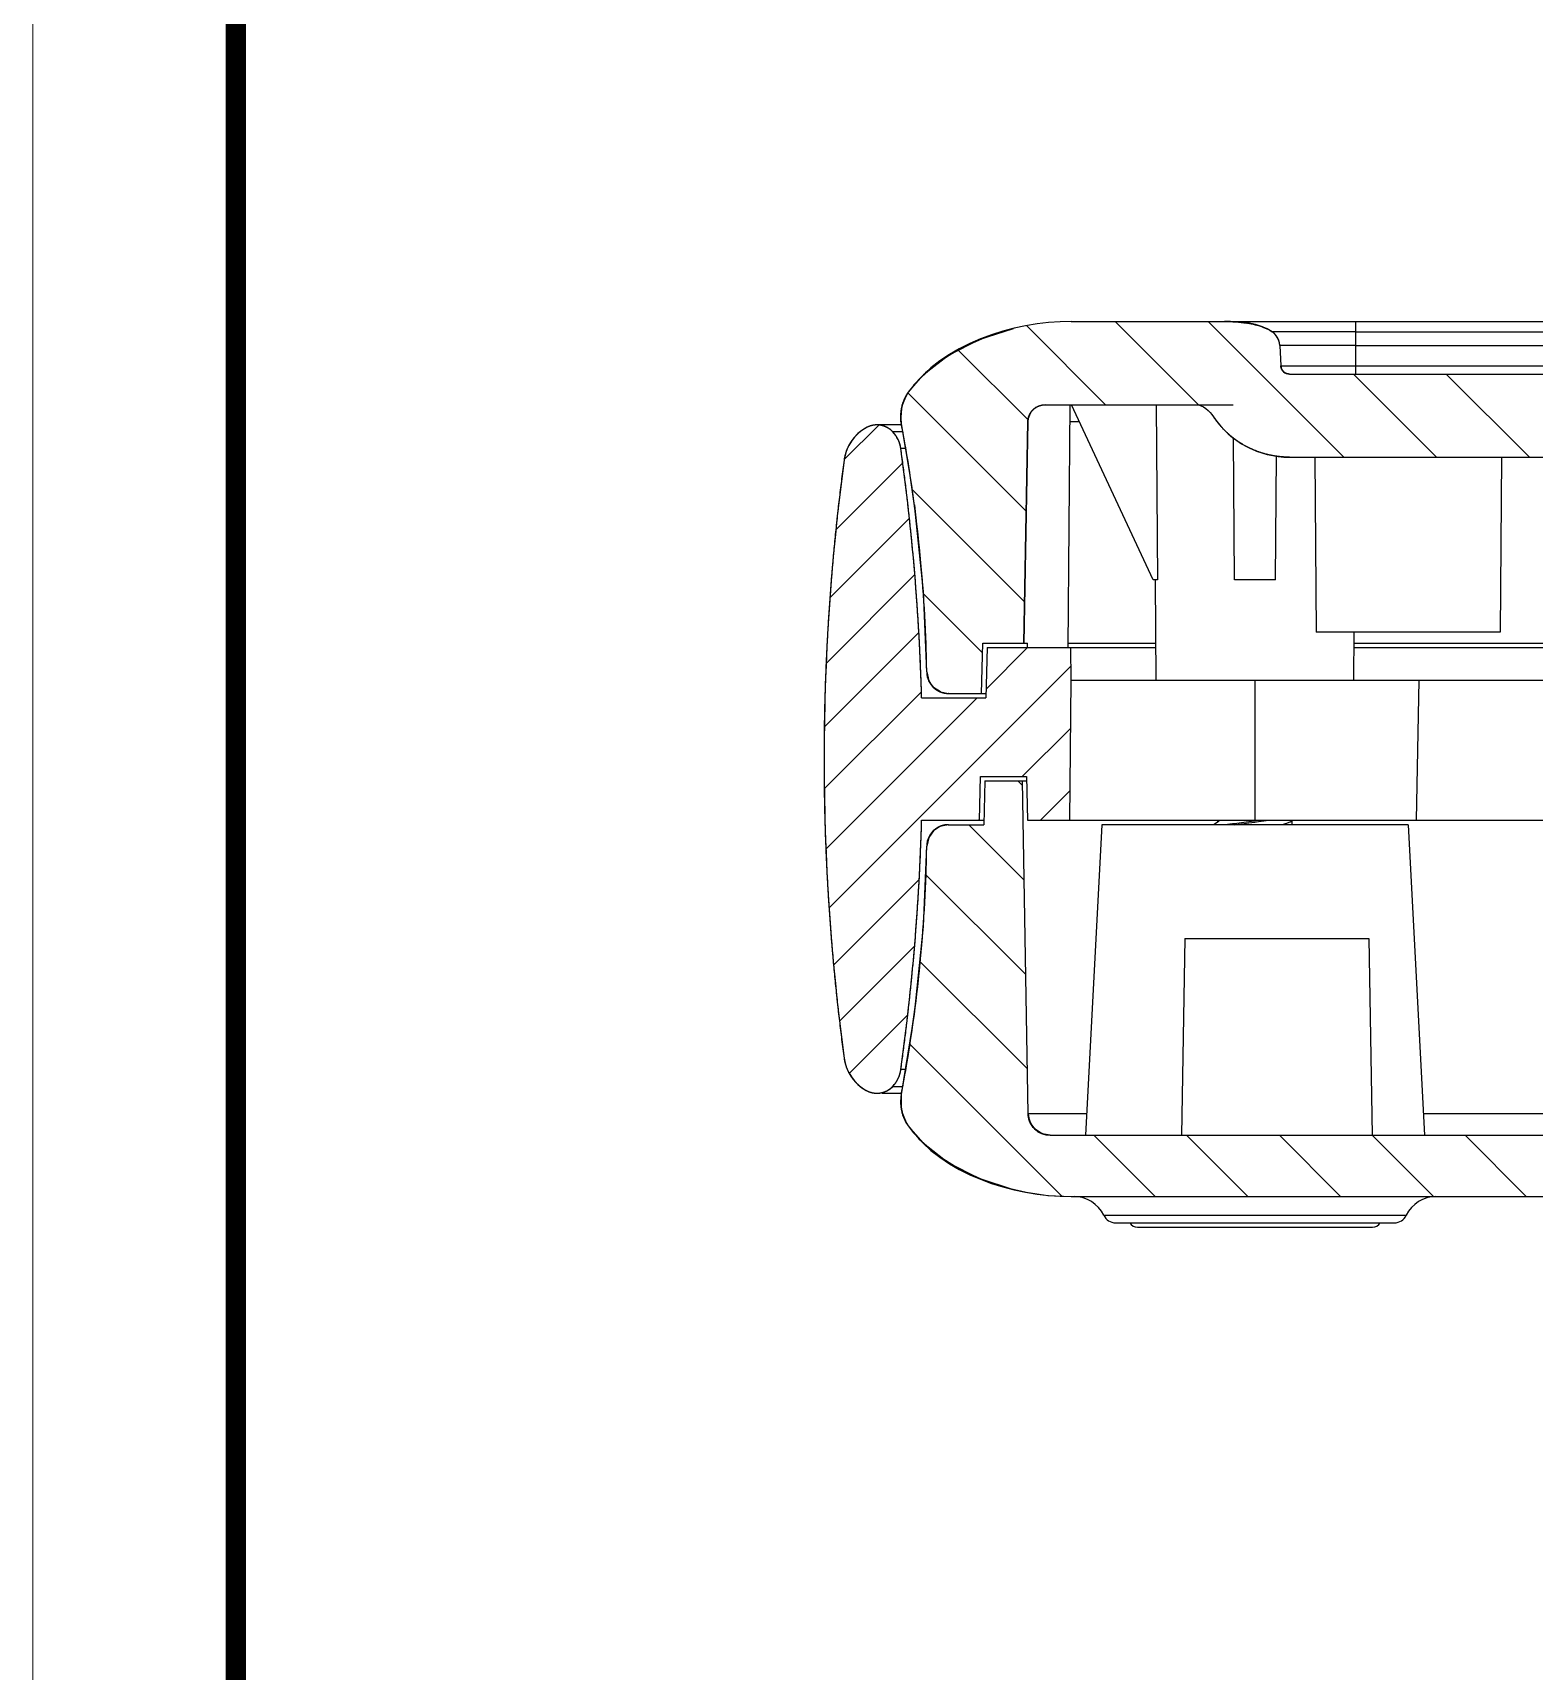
# Model space of a CAD drawing. Header units: millimetres. Extents: x 1204 to 1781, y 423 to 610.
# Drawn here: x 1204.24 to 1238.56, y 460.07 to 497.52 of the extents above; entities that cross this region are included whole.
import ezdxf

# ---------------------------------------------------------------- set-up
doc = ezdxf.new("R2010")
doc.units = ezdxf.units.MM
doc.layers.add('from', color=7, linetype='Continuous', lineweight=13)

msp = doc.modelspace()

# ---------------------------------------------------------------- linework, layer by layer
at = {"color": 7, "linetype": 'Continuous'}
for p, q in [((1226.18, 490.62), (1225.743, 490.45)), ((1226.649, 490.755), (1225.86, 490.499)), ((1226.649, 490.755), (1226.008, 490.558)), ((1226.647, 490.755), (1226.18, 490.62)), ((1227.974, 490.919), (1234.474, 490.919)), ((1227.974, 490.919), (1231.474, 490.919)), ((1227.974, 490.919), (1231.474, 490.919)), ((1231.974, 490.919), (1269.374, 490.919)), ((1234.474, 490.684), (1232.568, 490.684)), ((1234.474, 490.919), (1234.474, 489.719)), ((1234.474, 490.684), (1266.874, 490.684)), ((1225.429, 490.296), (1224.918, 489.974)), ((1225.34, 490.249), (1224.971, 490.014)), ((1225.86, 490.499), (1225.168, 490.145)), ((1225.743, 490.45), (1225.34, 490.249)), ((1226.008, 490.558), (1225.429, 490.296)), ((1234.474, 490.376), (1232.74, 490.376)), ((1232.74, 490.376), (1232.764, 489.909)), ((1232.74, 490.376), (1232.764, 489.909)), ((1234.474, 490.376), (1266.874, 490.376)), ((1224.918, 489.974), (1224.491, 489.597)), ((1225.168, 490.145), (1224.594, 489.701)), ((1224.971, 490.014), (1224.643, 489.748)), ((1232.764, 489.909), (1234.474, 489.909)), ((1234.474, 489.909), (1266.874, 489.909)), ((1224.594, 489.701), (1224.249, 489.304)), ((1224.491, 489.597), (1224.249, 489.304)), ((1224.643, 489.748), (1224.374, 489.466)), ((1232.964, 489.719), (1268.384, 489.719)), ((1232.964, 489.719), (1261.104, 489.719)), ((1224.2, 489.228), (1224.103, 488.987)), ((1224.198, 489.224), (1224.106, 489)), ((1224.193, 489.214), (1224.19, 489.207)), ((1224.249, 489.304), (1224.193, 489.214)), ((1224.249, 489.304), (1224.198, 489.224)), ((1224.249, 489.303), (1224.2, 489.228)), ((1224.374, 489.466), (1224.249, 489.303)), ((1224.249, 489.304), (1224.249, 489.304)), ((1224.249, 489.304), (1224.249, 489.304)), ((1224.249, 489.304), (1224.249, 489.304)), ((1224.249, 489.304), (1224.249, 489.304)), ((1224.249, 489.304), (1224.249, 489.304)), ((1224.249, 489.304), (1224.249, 489.304)), ((1224.249, 489.304), (1224.249, 489.303)), ((1224.25, 489.304), (1224.249, 489.304)), ((1224.38, 489.473), (1224.363, 489.452)), ((1224.387, 489.48), (1224.38, 489.473)), ((1224.106, 489), (1224.075, 488.785)), ((1224.105, 488.995), (1224.075, 488.801)), ((1224.103, 488.987), (1224.075, 488.715)), ((1224.075, 488.801), (1224.079, 488.665)), ((1224.089, 488.925), (1224.081, 488.634)), ((1224.112, 488.991), (1224.089, 488.925)), ((1224.132, 489.063), (1224.105, 488.995)), ((1227.383, 489.019), (1231.674, 489.019)), ((1227.383, 489.019), (1230.824, 489.019)), ((1227.904, 483.47), (1227.952, 489.019)), ((1229.846, 485.019), (1227.981, 489.019)), ((1229.917, 489.019), (1229.946, 485.019)), ((1224.095, 488.557), (1223.532, 488.557)), ((1224.12, 488.4), (1223.895, 488.4)), ((1224.075, 488.715), (1224.091, 488.579)), ((1224.083, 488.629), (1224.078, 488.673)), ((1224.078, 488.673), (1224.084, 488.62)), ((1224.079, 488.665), (1224.091, 488.579)), ((1224.081, 488.634), (1224.274, 487.445)), ((1224.083, 488.629), (1224.179, 488.032)), ((1224.084, 488.62), (1224.086, 488.608)), ((1224.087, 488.6), (1224.088, 488.595)), ((1224.088, 488.595), (1224.089, 488.589)), ((1224.09, 488.585), (1224.089, 488.591)), ((1224.091, 488.579), (1224.09, 488.587)), ((1224.091, 488.58), (1224.091, 488.58)), ((1224.091, 488.58), (1224.091, 488.58)), ((1224.091, 488.58), (1224.091, 488.579)), ((1224.091, 488.579), (1224.091, 488.58)), ((1224.092, 488.577), (1224.091, 488.579)), ((1224.091, 488.579), (1224.091, 488.579)), ((1224.091, 488.579), (1224.091, 488.579)), ((1226.983, 488.626), (1226.894, 483.569)), ((1226.894, 483.569), (1226.983, 488.626)), ((1228.164, 488.626), (1227.949, 488.626)), ((1224.182, 488.016), (1224.08, 488.016)), ((1231.709, 485.019), (1231.681, 488.273)), ((1232.639, 485.019), (1232.664, 487.856)), ((1232.964, 487.819), (1268.384, 487.819)), ((1232.964, 487.819), (1261.104, 487.819)), ((1233.539, 487.819), (1233.574, 483.819)), ((1237.809, 487.819), (1237.774, 483.819)), ((1224.387, 486.741), (1224.59, 484.75)), ((1224.389, 486.73), (1224.591, 484.75)), ((1229.946, 485.019), (1229.846, 485.019)), ((1229.918, 482.719), (1229.898, 485.019)), ((1232.639, 485.019), (1231.709, 485.019)), ((1224.59, 484.75), (1224.67, 482.912)), ((1224.591, 484.75), (1224.67, 482.912)), ((1225.924, 482.419), (1225.954, 483.569)), ((1225.924, 482.419), (1225.954, 483.569)), ((1225.954, 483.569), (1226.974, 483.569)), ((1225.954, 483.569), (1226.894, 483.569)), ((1226.976, 483.469), (1226.974, 483.569)), ((1227.904, 483.569), (1229.91, 483.569)), ((1237.774, 483.819), (1233.575, 483.819)), ((1234.431, 482.719), (1234.44, 483.819)), ((1234.438, 483.569), (1248.664, 483.569)), ((1226.052, 483.469), (1226.022, 482.319)), ((1226.052, 483.469), (1226.022, 482.319)), ((1226.052, 483.469), (1229.911, 483.469)), ((1226.052, 483.469), (1227.967, 483.469)), ((1227.973, 482.719), (1227.967, 483.469)), ((1227.973, 482.719), (1227.967, 483.469)), ((1234.437, 483.469), (1248.664, 483.469)), ((1224.671, 482.912), (1224.67, 482.912)), ((1224.671, 482.912), (1224.716, 482.71)), ((1224.826, 482.556), (1224.716, 482.71)), ((1224.806, 482.585), (1224.826, 482.556)), ((1224.826, 482.556), (1224.985, 482.455)), ((1224.985, 482.455), (1224.826, 482.556)), ((1224.985, 482.455), (1225.171, 482.419)), ((1225.17, 482.419), (1225.164, 482.419)), ((1225.17, 482.419), (1226.024, 482.419)), ((1225.171, 482.419), (1225.924, 482.419)), ((1227.945, 479.519), (1227.973, 482.719)), ((1227.945, 479.519), (1227.973, 482.719)), ((1227.973, 482.719), (1248.2, 482.719)), ((1232.174, 479.519), (1232.174, 482.719)), ((1235.868, 479.519), (1235.924, 482.719)), ((1224.555, 482.319), (1226.022, 482.319)), ((1224.555, 482.319), (1226.022, 482.319)), ((1225.877, 479.519), (1225.903, 480.519)), ((1225.877, 479.519), (1225.903, 480.519)), ((1225.903, 480.519), (1226.955, 480.519)), ((1225.903, 480.519), (1226.955, 480.519)), ((1226.955, 480.519), (1226.973, 479.519)), ((1226.955, 480.519), (1226.973, 479.519)), ((1226, 480.419), (1225.974, 479.419)), ((1226, 480.419), (1225.974, 479.419)), ((1226, 480.419), (1225.974, 479.419)), ((1226, 480.419), (1226.957, 480.419)), ((1226, 480.419), (1226.857, 480.419)), ((1226.99, 472.81), (1226.857, 480.419)), ((1226.99, 472.81), (1226.857, 480.419)), ((1224.555, 479.519), (1225.877, 479.519)), ((1224.555, 479.519), (1225.877, 479.519)), ((1224.985, 479.383), (1224.826, 479.282)), ((1225.171, 479.419), (1224.965, 479.375)), ((1225.171, 479.419), (1224.985, 479.383)), ((1225.164, 479.419), (1225.171, 479.419)), ((1225.17, 479.419), (1225.171, 479.419)), ((1225.17, 479.419), (1225.974, 479.419)), ((1225.171, 479.419), (1225.974, 479.419)), ((1225.878, 479.519), (1225.974, 479.519)), ((1226.973, 479.519), (1274.376, 479.519)), ((1226.973, 479.519), (1227.945, 479.519)), ((1228.674, 479.419), (1228.302, 472.319)), ((1235.674, 479.419), (1228.675, 479.419)), ((1231.358, 479.498), (1231.226, 479.419)), ((1231.324, 479.478), (1231.324, 479.519)), ((1231.324, 479.519), (1231.324, 479.478)), ((1232.03, 479.491), (1232.163, 479.508)), ((1232.031, 479.461), (1232.167, 479.478)), ((1232.163, 479.508), (1232.253, 479.519)), ((1232.167, 479.478), (1232.254, 479.489)), ((1232.99, 479.49), (1233.038, 479.519)), ((1233.024, 479.419), (1233.024, 479.511)), ((1235.674, 479.419), (1236.046, 472.319)), ((1224.716, 479.128), (1224.671, 478.927)), ((1224.826, 479.282), (1224.716, 479.128)), ((1224.67, 478.927), (1224.59, 477.089)), ((1224.67, 478.927), (1224.591, 477.089)), ((1224.67, 478.927), (1224.671, 478.927)), ((1224.59, 477.089), (1224.386, 475.088)), ((1224.591, 477.089), (1224.387, 475.088)), ((1230.574, 476.819), (1230.496, 472.319)), ((1230.574, 476.819), (1234.774, 476.819)), ((1234.774, 476.819), (1234.853, 472.319)), ((1224.387, 475.088), (1224.091, 473.259)), ((1224.386, 475.088), (1224.091, 473.261)), ((1224.179, 473.822), (1224.08, 473.822)), ((1224.182, 473.822), (1224.179, 473.822)), ((1223.895, 473.438), (1224.12, 473.438)), ((1223.654, 473.282), (1224.095, 473.282)), ((1224.075, 473.114), (1224.074, 473.068)), ((1224.074, 473.068), (1224.103, 472.853)), ((1224.074, 473.068), (1224.11, 472.823)), ((1224.074, 473.068), (1224.075, 473.053)), ((1224.076, 473.126), (1224.075, 473.114)), ((1224.078, 473.168), (1224.076, 473.028)), ((1224.076, 473.028), (1224.106, 472.839)), ((1224.081, 473.197), (1224.077, 473.148)), ((1224.09, 473.252), (1224.078, 473.168)), ((1224.091, 473.261), (1224.084, 473.221)), ((1224.084, 473.221), (1224.086, 472.93)), ((1224.091, 473.259), (1224.088, 473.245)), ((1224.091, 473.259), (1224.088, 473.24)), ((1224.092, 473.261), (1224.091, 473.259)), ((1224.091, 473.259), (1224.091, 473.259)), ((1224.091, 473.259), (1224.091, 473.259)), ((1224.091, 473.259), (1224.091, 473.259)), ((1224.091, 473.259), (1224.091, 473.259)), ((1224.091, 473.259), (1224.091, 473.259)), ((1224.091, 473.259), (1224.091, 473.259)), ((1224.091, 473.259), (1224.091, 473.259)), ((1224.086, 472.93), (1224.11, 472.859)), ((1224.103, 472.853), (1224.191, 472.626)), ((1224.106, 472.839), (1224.19, 472.63)), ((1224.11, 472.823), (1224.206, 472.6)), ((1224.162, 472.702), (1224.176, 472.658)), ((1228.328, 472.81), (1226.989, 472.81)), ((1226.99, 472.81), (1226.99, 472.81)), ((1227.023, 472.64), (1226.99, 472.81)), ((1226.991, 472.78), (1226.99, 472.81)), ((1227.039, 472.602), (1226.991, 472.781)), ((1227.041, 472.598), (1226.991, 472.78)), ((1227.106, 472.498), (1227.023, 472.64)), ((1248.504, 472.81), (1236.021, 472.81)), ((1224.19, 472.63), (1224.249, 472.534)), ((1224.206, 472.6), (1224.249, 472.535)), ((1224.249, 472.534), (1224.249, 472.535)), ((1224.249, 472.535), (1224.249, 472.534)), ((1224.249, 472.535), (1224.365, 472.383)), ((1224.249, 472.534), (1224.249, 472.534)), ((1224.249, 472.534), (1224.249, 472.534)), ((1224.249, 472.534), (1224.249, 472.534)), ((1224.249, 472.534), (1224.491, 472.241)), ((1224.249, 472.534), (1224.594, 472.137)), ((1224.25, 472.534), (1224.249, 472.534)), ((1224.354, 472.398), (1224.372, 472.376)), ((1224.365, 472.383), (1224.617, 472.115)), ((1224.372, 472.376), (1224.385, 472.36)), ((1227.15, 472.452), (1227.039, 472.602)), ((1227.154, 472.449), (1227.041, 472.598)), ((1227.232, 472.391), (1227.106, 472.498)), ((1227.307, 472.354), (1227.15, 472.452)), ((1227.312, 472.352), (1227.154, 472.449)), ((1227.386, 472.33), (1227.232, 472.391)), ((1227.49, 472.319), (1227.307, 472.354)), ((1227.49, 472.319), (1227.312, 472.352)), ((1227.489, 472.319), (1266.496, 472.319)), ((1227.49, 472.319), (1261.104, 472.319)), ((1224.491, 472.241), (1224.917, 471.864)), ((1224.594, 472.137), (1225.168, 471.693)), ((1224.617, 472.115), (1224.921, 471.861)), ((1224.917, 471.864), (1225.429, 471.542)), ((1224.921, 471.861), (1225.262, 471.635)), ((1225.168, 471.693), (1225.86, 471.339)), ((1225.262, 471.635), (1225.634, 471.438)), ((1225.429, 471.542), (1226.009, 471.28)), ((1225.634, 471.438), (1226.039, 471.268)), ((1225.86, 471.339), (1226.65, 471.083)), ((1226.009, 471.28), (1226.649, 471.083)), ((1226.039, 471.268), (1226.476, 471.128)), ((1226.476, 471.128), (1226.943, 471.019)), ((1226.943, 471.019), (1227.441, 470.946)), ((1227.441, 470.946), (1227.97, 470.919)), ((1227.974, 470.919), (1273.379, 470.919)), ((1227.974, 470.919), (1243.148, 470.919)), ((1228.717, 470.491), (1235.631, 470.491)), ((1228.988, 470.319), (1235.36, 470.319)), ((1229.488, 470.219), (1234.86, 470.219))]:
    msp.add_line(p, q, dxfattribs=at)
at = {"color": 2, "linetype": 'Continuous'}
for p, q in [((1226.957, 490.822), (1228.759, 489.019)), ((1228.981, 490.919), (1230.884, 489.015)), ((1231.102, 490.919), (1234.202, 487.819)), ((1225.385, 490.273), (1226.986, 488.671)), ((1234.423, 489.719), (1236.323, 487.819)), ((1236.545, 489.719), (1238.445, 487.819)), ((1224.242, 489.294), (1226.947, 486.589)), ((1222.784, 487.763), (1223.576, 488.555)), ((1222.593, 486.157), (1224.124, 487.689)), ((1224.343, 487.072), (1226.911, 484.504)), ((1222.457, 484.607), (1224.277, 486.427)), ((1222.371, 483.107), (1224.4, 485.136)), ((1224.595, 484.698), (1225.949, 483.345)), ((1222.33, 481.651), (1224.492, 483.814)), ((1226.027, 482.52), (1226.976, 483.469)), ((1222.438, 477.517), (1227.971, 483.049)), ((1222.329, 480.236), (1224.551, 482.458)), ((1222.366, 478.859), (1225.826, 482.319)), ((1226.854, 480.519), (1227.964, 481.629)), ((1226.753, 480.419), (1226.859, 480.313)), ((1227.269, 479.519), (1227.951, 480.202)), ((1225.631, 479.419), (1226.896, 478.154)), ((1225.854, 479.519), (1225.877, 479.542)), ((1224.654, 478.275), (1226.934, 475.995)), ((1222.542, 476.207), (1224.5, 478.165)), ((1222.677, 474.927), (1224.395, 476.646)), ((1224.524, 476.284), (1226.972, 473.836)), ((1222.899, 473.735), (1224.239, 475.076)), ((1224.288, 474.399), (1227.763, 470.924)), ((1228.489, 472.319), (1229.889, 470.919)), ((1230.61, 472.319), (1232.01, 470.919)), ((1232.731, 472.319), (1234.131, 470.919)), ((1234.853, 472.319), (1236.253, 470.919)), ((1236.974, 472.319), (1238.374, 470.919))]:
    msp.add_line(p, q, dxfattribs=at)
at = {"color": 7, "linetype": 'Continuous'}
for centre, radius, start, end in [((1231.619, 488.446), 2.467, 80.9861, 81.4728), ((1231.891, 489.567), 1.311, 69.3459, 69.988), ((1232.34, 490.355), 0.4, 3, 55.2639), ((1232.34, 490.355), 0.4, 3, 55.2639), ((1232.964, 489.919), 0.2, 183, 270), ((1232.964, 489.919), 0.2, 183, 270), ((1225.018, 488.756), 0.944, 144.5485, 190.8151), ((1225.018, 488.756), 0.944, 144.5517, 190.815), ((1227.383, 488.619), 0.4, 90, 179), ((1232.964, 489.919), 2.1, 214.0235, 270), ((1223.774, 487.619), 1, 118.9866, 172.3215), ((1223.532, 488.057), 0.5, 43.3799, 118.9866), ((1223.386, 487.919), 0.7, 7.9765, 43.3799), ((1191.901, 482.43), 32.772, 9.8463, 10.815), ((1191.816, 482.416), 32.859, 0.8647, 10.8116), ((1173.43, 480.919), 51.144, 1.5686, 7.9765), ((1191.813, 482.416), 32.862, 0.8649, 9.8448), ((1273.469, 480.919), 51.144, 172.3215, 187.6785), ((1225.17, 482.919), 0.5, 182.6934, 270), ((1225.171, 482.919), 0.5, 180.8619, 270), ((1173.43, 480.919), 51.144, 352.0235, 358.4314), ((1225.17, 478.919), 0.5, 90, 177.2936), ((1225.171, 478.919), 0.5, 90, 179.1381), ((1226.881, 522.849), 43.691, 277.0645, 277.3772), ((1191.816, 479.423), 32.859, 349.1884, 359.1353), ((1191.813, 479.423), 32.862, 350.1552, 359.1351), ((1223.774, 474.219), 1, 187.6785, 241.0134), ((1223.386, 473.919), 0.7, 316.6202, 352.0235), ((1191.901, 479.408), 32.772, 349.185, 350.1537), ((1223.532, 473.782), 0.5, 241.0134, 316.6201), ((1225.018, 473.082), 0.944, 169.1849, 215.4515), ((1225.018, 473.082), 0.944, 169.185, 215.4483), ((1227.49, 472.819), 0.5, 181, 270), ((1228.039, 470.169), 0.75, 25.3769, 90), ((1236.309, 470.169), 0.75, 90, 154.6231), ((1228.988, 470.619), 0.3, 205.3769, 270), ((1235.36, 470.619), 0.3, 270, 334.6231), ((1229.488, 470.419), 0.2, 210.0387, 270), ((1234.86, 470.419), 0.2, 270, 329.9613)]:
    msp.add_arc(centre, radius, start, end, dxfattribs=at)
for points, start_tangent, end_tangent in [([(1227.974, 490.919), (1224.249, 489.304)], (-1, 0), (-0.580013, -0.814607)), ([(1227.974, 490.919), (1224.249, 489.304)], (-1, 0), (-0.580013, -0.814607)), ([(1231.474, 490.919), (1231.984, 490.885)], (1, 0), (0.988942, -0.148301)), ([(1232.568, 490.684), (1231.474, 490.919)], (-0.821785, 0.569797), (-1, 0)), ([(1232.568, 490.684), (1231.474, 490.919)], (-0.821785, 0.569797), (-1, 0)), ([(1232.005, 490.882), (1232.339, 490.799)], (0.987647, -0.156697), (0.939612, -0.342242)), ([(1232.353, 490.794), (1232.568, 490.684)], (0.935717, -0.352752), (0.821785, -0.569797)), ([(1232.74, 490.376), (1232.74, 490.381), (1232.739, 490.387), (1232.739, 490.392), (1232.738, 490.398), (1232.737, 490.403), (1232.737, 490.409), (1232.736, 490.415), (1232.735, 490.42), (1232.734, 490.426), (1232.733, 490.431), (1232.732, 490.437), (1232.731, 490.442), (1232.729, 490.448), (1232.728, 490.453), (1232.727, 490.459), (1232.725, 490.464), (1232.724, 490.47), (1232.722, 490.475), (1232.72, 490.481), (1232.718, 490.486), (1232.716, 490.492), (1232.714, 490.497), (1232.712, 490.503), (1232.71, 490.508), (1232.708, 490.513), (1232.705, 490.518), (1232.703, 490.524), (1232.701, 490.529), (1232.698, 490.534), (1232.695, 490.539), (1232.693, 490.544), (1232.69, 490.55), (1232.687, 490.555), (1232.684, 490.56), (1232.681, 490.565), (1232.678, 490.57), (1232.675, 490.574), (1232.672, 490.579), (1232.668, 490.584), (1232.665, 490.589), (1232.662, 490.593), (1232.658, 490.598), (1232.655, 490.603), (1232.651, 490.607), (1232.647, 490.611), (1232.644, 490.616), (1232.64, 490.62), (1232.636, 490.624), (1232.632, 490.629), (1232.628, 490.633), (1232.624, 490.637), (1232.62, 490.641), (1232.616, 490.645), (1232.612, 490.649), (1232.608, 490.652), (1232.603, 490.656), (1232.599, 490.66), (1232.595, 490.663), (1232.591, 490.667), (1232.586, 490.67), (1232.582, 490.674), (1232.577, 490.677), (1232.573, 490.68), (1232.568, 490.684)], (-0.052336, 0.99863), (-0.821785, 0.569797)), ([(1232.964, 489.719), (1232.96, 489.719), (1232.955, 489.719), (1232.951, 489.72), (1232.947, 489.72), (1232.942, 489.72), (1232.938, 489.721), (1232.933, 489.722), (1232.929, 489.722), (1232.924, 489.723), (1232.92, 489.724), (1232.915, 489.725), (1232.911, 489.726), (1232.906, 489.728), (1232.902, 489.729), (1232.897, 489.731), (1232.893, 489.732), (1232.888, 489.734), (1232.884, 489.736), (1232.879, 489.738), (1232.875, 489.74), (1232.871, 489.742), (1232.866, 489.745), (1232.862, 489.747), (1232.858, 489.75), (1232.854, 489.752), (1232.85, 489.755), (1232.845, 489.758), (1232.842, 489.761), (1232.838, 489.764), (1232.834, 489.767), (1232.83, 489.771), (1232.826, 489.774), (1232.823, 489.778), (1232.819, 489.781), (1232.816, 489.785), (1232.813, 489.788), (1232.809, 489.792), (1232.806, 489.796), (1232.803, 489.8), (1232.8, 489.804), (1232.798, 489.808), (1232.795, 489.812), (1232.792, 489.816), (1232.79, 489.821), (1232.788, 489.825), (1232.785, 489.829), (1232.783, 489.834), (1232.781, 489.838), (1232.779, 489.842), (1232.778, 489.847), (1232.776, 489.851), (1232.774, 489.856), (1232.773, 489.86), (1232.772, 489.865), (1232.77, 489.869), (1232.769, 489.874), (1232.768, 489.878), (1232.767, 489.882), (1232.767, 489.887), (1232.766, 489.891), (1232.765, 489.896), (1232.765, 489.9), (1232.765, 489.904), (1232.764, 489.909)], (-1, 0), (-0.052336, 0.99863)), ([(1224.249, 489.304), (1224.243, 489.294), (1224.236, 489.285), (1224.23, 489.275), (1224.223, 489.265), (1224.217, 489.255), (1224.211, 489.245), (1224.205, 489.235), (1224.199, 489.225), (1224.193, 489.215), (1224.187, 489.204), (1224.182, 489.194), (1224.176, 489.183), (1224.171, 489.173), (1224.166, 489.162), (1224.161, 489.151), (1224.156, 489.14), (1224.151, 489.129), (1224.146, 489.118), (1224.142, 489.107), (1224.138, 489.096), (1224.133, 489.085), (1224.129, 489.074), (1224.125, 489.062), (1224.121, 489.051), (1224.118, 489.039), (1224.114, 489.028), (1224.111, 489.016), (1224.108, 489.005), (1224.104, 488.993), (1224.101, 488.981), (1224.099, 488.97), (1224.096, 488.958), (1224.094, 488.946), (1224.091, 488.934), (1224.089, 488.922), (1224.087, 488.91), (1224.085, 488.898), (1224.083, 488.887), (1224.082, 488.875), (1224.08, 488.863), (1224.079, 488.851), (1224.078, 488.839), (1224.077, 488.827), (1224.076, 488.815), (1224.075, 488.803), (1224.075, 488.791), (1224.075, 488.779), (1224.074, 488.767), (1224.074, 488.755), (1224.074, 488.743), (1224.075, 488.731), (1224.075, 488.719), (1224.076, 488.707), (1224.076, 488.696), (1224.077, 488.684), (1224.078, 488.672), (1224.079, 488.66), (1224.08, 488.649), (1224.082, 488.637), (1224.083, 488.625), (1224.085, 488.614), (1224.087, 488.602), (1224.089, 488.591), (1224.091, 488.579)], (-0.580013, -0.814607), (0.18764, -0.982238)), ([(1226.983, 488.626), (1226.983, 488.631), (1226.983, 488.635), (1226.983, 488.639), (1226.983, 488.644), (1226.984, 488.648), (1226.984, 488.653), (1226.984, 488.657), (1226.985, 488.662), (1226.985, 488.666), (1226.986, 488.671), (1226.987, 488.675), (1226.987, 488.68), (1226.988, 488.684), (1226.989, 488.689), (1226.99, 488.694), (1226.99, 488.698), (1226.991, 488.703), (1226.992, 488.707), (1226.993, 488.712), (1226.995, 488.716), (1226.996, 488.721), (1226.997, 488.726), (1226.998, 488.73), (1227, 488.735), (1227.001, 488.739), (1227.003, 488.744), (1227.004, 488.749), (1227.006, 488.753), (1227.007, 488.758), (1227.009, 488.762), (1227.011, 488.767), (1227.013, 488.771), (1227.015, 488.776), (1227.017, 488.78), (1227.019, 488.785), (1227.021, 488.789), (1227.023, 488.794), (1227.025, 488.798), (1227.027, 488.803), (1227.03, 488.807), (1227.032, 488.812), (1227.034, 488.816), (1227.037, 488.82), (1227.039, 488.825), (1227.042, 488.829), (1227.045, 488.833), (1227.047, 488.838), (1227.05, 488.842), (1227.053, 488.846), (1227.056, 488.85), (1227.059, 488.854), (1227.062, 488.858), (1227.065, 488.862), (1227.068, 488.866), (1227.071, 488.87), (1227.075, 488.874), (1227.078, 488.878), (1227.081, 488.882), (1227.085, 488.886), (1227.088, 488.89), (1227.091, 488.893), (1227.095, 488.897), (1227.099, 488.901), (1227.102, 488.904), (1227.106, 488.908), (1227.11, 488.912), (1227.113, 488.915), (1227.117, 488.918), (1227.121, 488.922), (1227.125, 488.925), (1227.129, 488.928), (1227.133, 488.932), (1227.137, 488.935), (1227.141, 488.938), (1227.145, 488.941), (1227.149, 488.944), (1227.153, 488.947), (1227.157, 488.95), (1227.162, 488.953), (1227.166, 488.955), (1227.17, 488.958), (1227.174, 488.961), (1227.179, 488.963), (1227.183, 488.966), (1227.187, 488.968), (1227.192, 488.971), (1227.196, 488.973), (1227.201, 488.975), (1227.205, 488.978), (1227.21, 488.98), (1227.214, 488.982), (1227.219, 488.984), (1227.223, 488.986), (1227.228, 488.988), (1227.232, 488.99), (1227.237, 488.992), (1227.241, 488.993), (1227.246, 488.995), (1227.251, 488.997), (1227.255, 488.998), (1227.26, 489), (1227.264, 489.001), (1227.269, 489.003), (1227.274, 489.004), (1227.278, 489.005), (1227.283, 489.007), (1227.287, 489.008), (1227.292, 489.009), (1227.297, 489.01), (1227.301, 489.011), (1227.306, 489.012), (1227.31, 489.013), (1227.315, 489.013), (1227.32, 489.014), (1227.324, 489.015), (1227.329, 489.016), (1227.333, 489.016), (1227.338, 489.017), (1227.342, 489.017), (1227.347, 489.018), (1227.351, 489.018), (1227.356, 489.018), (1227.36, 489.019), (1227.365, 489.019), (1227.369, 489.019), (1227.374, 489.019), (1227.378, 489.019), (1227.383, 489.019)], (0.017452, 0.999848), (1, 0)), ([(1230.824, 489.019), (1231.224, 488.744)], (1, 0), (0.559533, -0.828808)), ([(1230.824, 489.019), (1231.224, 488.744)], (1, 0), (0.559533, -0.828808)), ([(1230.824, 489.019), (1231.224, 488.744)], (1, 0), (0.559533, -0.828808)), ([(1232.964, 487.819), (1232.933, 487.819), (1232.902, 487.82), (1232.871, 487.821), (1232.84, 487.823), (1232.809, 487.825), (1232.778, 487.827), (1232.746, 487.83), (1232.715, 487.834), (1232.684, 487.838), (1232.652, 487.842), (1232.621, 487.847), (1232.589, 487.853), (1232.558, 487.859), (1232.526, 487.865), (1232.495, 487.872), (1232.464, 487.88), (1232.433, 487.888), (1232.401, 487.896), (1232.37, 487.905), (1232.339, 487.914), (1232.308, 487.924), (1232.278, 487.935), (1232.247, 487.945), (1232.216, 487.957), (1232.186, 487.969), (1232.156, 487.981), (1232.126, 487.994), (1232.096, 488.007), (1232.066, 488.021), (1232.037, 488.035), (1232.008, 488.05), (1231.979, 488.065), (1231.95, 488.08), (1231.921, 488.096), (1231.893, 488.113), (1231.865, 488.13), (1231.837, 488.147), (1231.81, 488.165), (1231.783, 488.183), (1231.756, 488.201), (1231.73, 488.22), (1231.703, 488.24), (1231.678, 488.259), (1231.652, 488.279), (1231.627, 488.3), (1231.602, 488.321), (1231.578, 488.342), (1231.554, 488.363), (1231.53, 488.385), (1231.507, 488.407), (1231.484, 488.43), (1231.461, 488.452), (1231.439, 488.475), (1231.417, 488.499), (1231.396, 488.522), (1231.375, 488.546), (1231.355, 488.57), (1231.335, 488.594), (1231.315, 488.619), (1231.296, 488.643), (1231.277, 488.668), (1231.259, 488.693), (1231.241, 488.719), (1231.224, 488.744)], (-1, 0), (-0.559533, 0.828808)), ([(1223.289, 488.494), (1223.277, 488.487), (1223.265, 488.48), (1223.253, 488.473), (1223.241, 488.465), (1223.229, 488.457), (1223.217, 488.45), (1223.205, 488.442), (1223.193, 488.433), (1223.182, 488.425), (1223.17, 488.416), (1223.159, 488.407), (1223.147, 488.398), (1223.136, 488.389), (1223.125, 488.38), (1223.114, 488.37), (1223.103, 488.361), (1223.092, 488.351), (1223.082, 488.341), (1223.071, 488.331), (1223.061, 488.32), (1223.05, 488.31), (1223.04, 488.299), (1223.03, 488.288), (1223.021, 488.277), (1223.011, 488.266), (1223.002, 488.254), (1222.992, 488.243), (1222.983, 488.231), (1222.974, 488.219), (1222.965, 488.208), (1222.957, 488.195), (1222.948, 488.183), (1222.94, 488.171), (1222.932, 488.159), (1222.924, 488.146), (1222.916, 488.133), (1222.909, 488.121), (1222.901, 488.108), (1222.894, 488.095), (1222.887, 488.082), (1222.881, 488.069), (1222.874, 488.056), (1222.868, 488.042), (1222.862, 488.029), (1222.856, 488.015), (1222.85, 488.002), (1222.845, 487.988), (1222.839, 487.975), (1222.834, 487.961), (1222.829, 487.947), (1222.825, 487.934), (1222.82, 487.92), (1222.816, 487.906), (1222.812, 487.892), (1222.808, 487.878), (1222.804, 487.864), (1222.801, 487.85), (1222.798, 487.836), (1222.795, 487.822), (1222.792, 487.808), (1222.789, 487.795), (1222.787, 487.781), (1222.785, 487.767), (1222.783, 487.753)], (-0.874733, -0.484605), (-0.133614, -0.991033)), ([(1223.895, 488.4), (1223.888, 488.407), (1223.881, 488.414), (1223.874, 488.42), (1223.867, 488.427), (1223.86, 488.434), (1223.852, 488.44), (1223.845, 488.446), (1223.837, 488.453), (1223.829, 488.459), (1223.821, 488.465), (1223.812, 488.47), (1223.804, 488.476), (1223.795, 488.481), (1223.786, 488.487), (1223.777, 488.492), (1223.768, 488.497), (1223.759, 488.502), (1223.75, 488.506), (1223.74, 488.511), (1223.731, 488.515), (1223.721, 488.519), (1223.711, 488.523), (1223.701, 488.527), (1223.691, 488.53), (1223.681, 488.534), (1223.671, 488.537), (1223.661, 488.54), (1223.65, 488.542), (1223.64, 488.545), (1223.629, 488.547), (1223.619, 488.549), (1223.608, 488.551), (1223.598, 488.552), (1223.587, 488.553), (1223.576, 488.554), (1223.566, 488.555), (1223.555, 488.556), (1223.544, 488.556), (1223.534, 488.557), (1223.523, 488.556), (1223.513, 488.556), (1223.502, 488.556), (1223.491, 488.555), (1223.481, 488.554), (1223.47, 488.553), (1223.46, 488.551), (1223.45, 488.55), (1223.44, 488.548), (1223.429, 488.546), (1223.419, 488.544), (1223.409, 488.541), (1223.399, 488.539), (1223.389, 488.536), (1223.38, 488.533), (1223.37, 488.53), (1223.361, 488.526), (1223.351, 488.523), (1223.342, 488.519), (1223.333, 488.515), (1223.324, 488.511), (1223.315, 488.507), (1223.306, 488.503), (1223.298, 488.498), (1223.289, 488.494)], (-0.686833, 0.726815), (-0.874733, -0.484605)), ([(1224.079, 488.016), (1224.077, 488.029), (1224.075, 488.043), (1224.073, 488.056), (1224.07, 488.069), (1224.067, 488.082), (1224.064, 488.095), (1224.06, 488.108), (1224.056, 488.121), (1224.052, 488.134), (1224.048, 488.147), (1224.044, 488.16), (1224.039, 488.173), (1224.034, 488.185), (1224.028, 488.198), (1224.023, 488.21), (1224.017, 488.222), (1224.011, 488.235), (1224.005, 488.247), (1223.998, 488.259), (1223.992, 488.271), (1223.985, 488.282), (1223.978, 488.294), (1223.97, 488.305), (1223.963, 488.316), (1223.955, 488.328), (1223.947, 488.338), (1223.939, 488.349), (1223.93, 488.36), (1223.922, 488.37), (1223.913, 488.38), (1223.904, 488.39), (1223.895, 488.4)], (-0.138768, 0.990325), (-0.686832, 0.726816)), ([(1224.555, 482.319), (1224.544, 482.676), (1224.531, 483.033), (1224.515, 483.391), (1224.496, 483.748), (1224.475, 484.104), (1224.451, 484.461), (1224.425, 484.818), (1224.397, 485.174), (1224.366, 485.531), (1224.332, 485.887), (1224.296, 486.242), (1224.258, 486.598), (1224.217, 486.953), (1224.174, 487.308), (1224.128, 487.662), (1224.079, 488.016)], (-0.027373, 0.999625), (-0.138766, 0.990325)), ([(1222.783, 487.753), (1222.755, 487.541), (1222.727, 487.328), (1222.701, 487.116), (1222.676, 486.903), (1222.651, 486.69), (1222.627, 486.478), (1222.604, 486.265), (1222.582, 486.052), (1222.561, 485.838), (1222.541, 485.625), (1222.522, 485.412), (1222.504, 485.198), (1222.486, 484.985), (1222.47, 484.771), (1222.454, 484.557), (1222.439, 484.344), (1222.425, 484.13), (1222.412, 483.916), (1222.4, 483.702), (1222.389, 483.488), (1222.379, 483.274), (1222.369, 483.06), (1222.361, 482.846), (1222.353, 482.632), (1222.346, 482.418), (1222.34, 482.204), (1222.335, 481.99), (1222.331, 481.775), (1222.328, 481.561), (1222.326, 481.347), (1222.325, 481.133), (1222.324, 480.919)], (-0.133614, -0.991033), (0, -1)), ([(1224.671, 482.912), (1224.671, 482.906), (1224.671, 482.901), (1224.671, 482.895), (1224.671, 482.89), (1224.672, 482.884), (1224.672, 482.878), (1224.673, 482.873), (1224.673, 482.867), (1224.674, 482.861), (1224.675, 482.856), (1224.675, 482.85), (1224.676, 482.844), (1224.677, 482.839), (1224.678, 482.833), (1224.679, 482.827), (1224.68, 482.822), (1224.681, 482.816), (1224.683, 482.81), (1224.684, 482.804), (1224.685, 482.799), (1224.687, 482.793), (1224.688, 482.787), (1224.69, 482.781), (1224.692, 482.775), (1224.693, 482.77), (1224.695, 482.764), (1224.697, 482.758), (1224.699, 482.752), (1224.701, 482.747), (1224.703, 482.741), (1224.706, 482.735), (1224.708, 482.73), (1224.71, 482.724), (1224.713, 482.718), (1224.715, 482.713), (1224.718, 482.707), (1224.72, 482.701), (1224.723, 482.696), (1224.726, 482.69), (1224.729, 482.685), (1224.732, 482.679), (1224.735, 482.674), (1224.738, 482.668), (1224.741, 482.663), (1224.744, 482.657), (1224.748, 482.652), (1224.751, 482.647), (1224.755, 482.641), (1224.758, 482.636), (1224.762, 482.631), (1224.766, 482.626), (1224.769, 482.621), (1224.773, 482.616), (1224.777, 482.611), (1224.781, 482.606), (1224.785, 482.601), (1224.789, 482.596), (1224.793, 482.591), (1224.798, 482.586), (1224.802, 482.581), (1224.806, 482.577), (1224.811, 482.572), (1224.815, 482.567), (1224.82, 482.563), (1224.824, 482.558), (1224.829, 482.554), (1224.834, 482.55), (1224.838, 482.545), (1224.843, 482.541), (1224.848, 482.537), (1224.853, 482.533), (1224.858, 482.529), (1224.863, 482.525), (1224.868, 482.521), (1224.873, 482.517), (1224.878, 482.514), (1224.883, 482.51), (1224.889, 482.506), (1224.894, 482.503), (1224.899, 482.499), (1224.904, 482.496), (1224.91, 482.492), (1224.915, 482.489), (1224.921, 482.486), (1224.926, 482.483), (1224.932, 482.48), (1224.937, 482.477), (1224.943, 482.474), (1224.948, 482.471), (1224.954, 482.468), (1224.96, 482.466), (1224.965, 482.463), (1224.971, 482.461), (1224.977, 482.458), (1224.982, 482.456), (1224.988, 482.454), (1224.994, 482.451), (1224.999, 482.449), (1225.005, 482.447), (1225.011, 482.445), (1225.017, 482.443), (1225.023, 482.442), (1225.028, 482.44), (1225.034, 482.438), (1225.04, 482.437), (1225.046, 482.435), (1225.051, 482.434), (1225.057, 482.432), (1225.063, 482.431), (1225.069, 482.43), (1225.075, 482.428), (1225.08, 482.427), (1225.086, 482.426), (1225.092, 482.425), (1225.097, 482.425), (1225.103, 482.424), (1225.109, 482.423), (1225.115, 482.422), (1225.12, 482.422), (1225.126, 482.421), (1225.132, 482.421), (1225.137, 482.42), (1225.143, 482.42), (1225.148, 482.42), (1225.154, 482.419), (1225.16, 482.419), (1225.165, 482.419), (1225.171, 482.419)], (0.015042, -0.999887), (1, 0)), ([(1222.324, 480.919), (1222.325, 480.705), (1222.326, 480.491), (1222.328, 480.277), (1222.331, 480.063), (1222.335, 479.849), (1222.34, 479.635), (1222.346, 479.421), (1222.353, 479.206), (1222.361, 478.992), (1222.369, 478.778), (1222.379, 478.564), (1222.389, 478.35), (1222.4, 478.136), (1222.412, 477.922), (1222.425, 477.708), (1222.439, 477.495), (1222.454, 477.281), (1222.47, 477.067), (1222.486, 476.854), (1222.504, 476.64), (1222.522, 476.427), (1222.541, 476.213), (1222.561, 476), (1222.582, 475.787), (1222.604, 475.574), (1222.627, 475.361), (1222.651, 475.148), (1222.676, 474.935), (1222.701, 474.723), (1222.727, 474.51), (1222.755, 474.298), (1222.783, 474.086)], (0, -1), (0.133614, -0.991033)), ([(1224.079, 473.822), (1224.128, 474.176), (1224.174, 474.531), (1224.217, 474.885), (1224.258, 475.24), (1224.296, 475.596), (1224.332, 475.952), (1224.366, 476.308), (1224.397, 476.664), (1224.425, 477.02), (1224.451, 477.377), (1224.475, 477.734), (1224.496, 478.091), (1224.515, 478.448), (1224.531, 478.805), (1224.544, 479.162), (1224.555, 479.519)], (0.138766, 0.990325), (0.027373, 0.999625)), ([(1225.171, 479.419), (1225.165, 479.419), (1225.16, 479.419), (1225.154, 479.419), (1225.148, 479.419), (1225.143, 479.418), (1225.137, 479.418), (1225.132, 479.418), (1225.126, 479.417), (1225.12, 479.417), (1225.115, 479.416), (1225.109, 479.415), (1225.103, 479.415), (1225.097, 479.414), (1225.092, 479.413), (1225.086, 479.412), (1225.08, 479.411), (1225.075, 479.41), (1225.069, 479.409), (1225.063, 479.407), (1225.057, 479.406), (1225.051, 479.405), (1225.046, 479.403), (1225.04, 479.402), (1225.034, 479.4), (1225.028, 479.398), (1225.023, 479.397), (1225.017, 479.395), (1225.011, 479.393), (1225.005, 479.391), (1224.999, 479.389), (1224.994, 479.387), (1224.988, 479.385), (1224.982, 479.382), (1224.977, 479.38), (1224.971, 479.378), (1224.965, 479.375), (1224.96, 479.372), (1224.954, 479.37), (1224.948, 479.367), (1224.943, 479.364), (1224.937, 479.361), (1224.932, 479.358), (1224.926, 479.355), (1224.921, 479.352), (1224.915, 479.349), (1224.91, 479.346), (1224.904, 479.342), (1224.899, 479.339), (1224.894, 479.336), (1224.889, 479.332), (1224.883, 479.328), (1224.878, 479.325), (1224.873, 479.321), (1224.868, 479.317), (1224.863, 479.313), (1224.858, 479.309), (1224.853, 479.305), (1224.848, 479.301), (1224.843, 479.297), (1224.838, 479.293), (1224.834, 479.289), (1224.829, 479.284), (1224.824, 479.28), (1224.82, 479.275), (1224.815, 479.271), (1224.811, 479.266), (1224.806, 479.262), (1224.802, 479.257), (1224.798, 479.252), (1224.793, 479.247), (1224.789, 479.243), (1224.785, 479.238), (1224.781, 479.233), (1224.777, 479.228), (1224.773, 479.223), (1224.769, 479.218), (1224.766, 479.212), (1224.762, 479.207), (1224.758, 479.202), (1224.755, 479.197), (1224.751, 479.192), (1224.748, 479.186), (1224.744, 479.181), (1224.741, 479.175), (1224.738, 479.17), (1224.735, 479.165), (1224.732, 479.159), (1224.729, 479.154), (1224.726, 479.148), (1224.723, 479.142), (1224.72, 479.137), (1224.718, 479.131), (1224.715, 479.126), (1224.713, 479.12), (1224.71, 479.114), (1224.708, 479.109), (1224.706, 479.103), (1224.703, 479.097), (1224.701, 479.092), (1224.699, 479.086), (1224.697, 479.08), (1224.695, 479.074), (1224.693, 479.069), (1224.692, 479.063), (1224.69, 479.057), (1224.688, 479.051), (1224.687, 479.046), (1224.685, 479.04), (1224.684, 479.034), (1224.683, 479.028), (1224.681, 479.023), (1224.68, 479.017), (1224.679, 479.011), (1224.678, 479.005), (1224.677, 479), (1224.676, 478.994), (1224.675, 478.988), (1224.675, 478.983), (1224.674, 478.977), (1224.673, 478.971), (1224.673, 478.966), (1224.672, 478.96), (1224.672, 478.954), (1224.671, 478.949), (1224.671, 478.943), (1224.671, 478.938), (1224.671, 478.932), (1224.671, 478.927)], (-1, 0), (-0.015042, -0.999887)), ([(1231.501, 479.42), (1231.609, 479.436), (1231.813, 479.463), (1232.03, 479.491)], (0.98841, 0.151811), (0.992215, 0.124536)), ([(1231.709, 479.419), (1231.814, 479.433), (1232.031, 479.461)], (0.99084, 0.135042), (0.992217, 0.124519)), ([(1232.777, 479.419), (1232.798, 479.424), (1232.9, 479.453), (1232.975, 479.482), (1232.99, 479.49)], (0.972608, 0.232451), (0.861517, 0.507728)), ([(1222.783, 474.086), (1222.785, 474.072), (1222.787, 474.058), (1222.789, 474.044), (1222.792, 474.03), (1222.795, 474.016), (1222.798, 474.002), (1222.801, 473.988), (1222.804, 473.974), (1222.808, 473.96), (1222.812, 473.946), (1222.816, 473.932), (1222.82, 473.919), (1222.825, 473.905), (1222.829, 473.891), (1222.834, 473.877), (1222.839, 473.864), (1222.845, 473.85), (1222.85, 473.836), (1222.856, 473.823), (1222.862, 473.809), (1222.868, 473.796), (1222.874, 473.783), (1222.881, 473.77), (1222.887, 473.756), (1222.894, 473.743), (1222.901, 473.73), (1222.909, 473.718), (1222.916, 473.705), (1222.924, 473.692), (1222.932, 473.68), (1222.94, 473.667), (1222.948, 473.655), (1222.957, 473.643), (1222.965, 473.631), (1222.974, 473.619), (1222.983, 473.607), (1222.992, 473.595), (1223.002, 473.584), (1223.011, 473.573), (1223.021, 473.561), (1223.03, 473.55), (1223.04, 473.539), (1223.05, 473.529), (1223.061, 473.518), (1223.071, 473.508), (1223.082, 473.498), (1223.092, 473.487), (1223.103, 473.478), (1223.114, 473.468), (1223.125, 473.458), (1223.136, 473.449), (1223.147, 473.44), (1223.159, 473.431), (1223.17, 473.422), (1223.182, 473.413), (1223.193, 473.405), (1223.205, 473.397), (1223.217, 473.389), (1223.229, 473.381), (1223.241, 473.373), (1223.253, 473.366), (1223.265, 473.358), (1223.277, 473.351), (1223.289, 473.344)], (0.133614, -0.991033), (0.874733, -0.484605)), ([(1223.895, 473.438), (1223.904, 473.448), (1223.913, 473.458), (1223.922, 473.468), (1223.93, 473.479), (1223.939, 473.489), (1223.947, 473.5), (1223.955, 473.511), (1223.963, 473.522), (1223.97, 473.533), (1223.978, 473.544), (1223.985, 473.556), (1223.992, 473.568), (1223.998, 473.58), (1224.005, 473.592), (1224.011, 473.604), (1224.017, 473.616), (1224.023, 473.628), (1224.028, 473.641), (1224.034, 473.653), (1224.039, 473.666), (1224.044, 473.679), (1224.048, 473.691), (1224.052, 473.704), (1224.056, 473.717), (1224.06, 473.73), (1224.064, 473.743), (1224.067, 473.756), (1224.07, 473.769), (1224.073, 473.782), (1224.075, 473.796), (1224.077, 473.809), (1224.079, 473.822)], (0.686832, 0.726816), (0.138767, 0.990325)), ([(1223.289, 473.344), (1223.298, 473.34), (1223.306, 473.335), (1223.315, 473.331), (1223.324, 473.327), (1223.333, 473.323), (1223.342, 473.319), (1223.351, 473.315), (1223.361, 473.312), (1223.37, 473.309), (1223.38, 473.305), (1223.389, 473.302), (1223.399, 473.3), (1223.409, 473.297), (1223.419, 473.295), (1223.429, 473.292), (1223.44, 473.29), (1223.45, 473.289), (1223.46, 473.287), (1223.47, 473.286), (1223.481, 473.284), (1223.491, 473.283), (1223.502, 473.283), (1223.513, 473.282), (1223.523, 473.282), (1223.534, 473.282), (1223.544, 473.282), (1223.555, 473.282), (1223.566, 473.283), (1223.576, 473.284), (1223.587, 473.285), (1223.598, 473.286), (1223.608, 473.288), (1223.619, 473.289), (1223.629, 473.291), (1223.64, 473.294), (1223.65, 473.296), (1223.661, 473.299), (1223.671, 473.302), (1223.681, 473.305), (1223.691, 473.308), (1223.701, 473.311), (1223.711, 473.315), (1223.721, 473.319), (1223.731, 473.323), (1223.74, 473.327), (1223.75, 473.332), (1223.759, 473.336), (1223.768, 473.341), (1223.777, 473.346), (1223.786, 473.351), (1223.795, 473.357), (1223.804, 473.362), (1223.812, 473.368), (1223.821, 473.374), (1223.829, 473.38), (1223.837, 473.386), (1223.845, 473.392), (1223.852, 473.398), (1223.86, 473.405), (1223.867, 473.411), (1223.874, 473.418), (1223.881, 473.425), (1223.888, 473.431), (1223.895, 473.438)], (0.874733, -0.484605), (0.686833, 0.726815)), ([(1224.091, 473.259), (1224.089, 473.248), (1224.087, 473.236), (1224.085, 473.225), (1224.083, 473.213), (1224.082, 473.201), (1224.08, 473.19), (1224.079, 473.178), (1224.078, 473.166), (1224.077, 473.155), (1224.076, 473.143), (1224.076, 473.131), (1224.075, 473.119), (1224.075, 473.107), (1224.074, 473.095), (1224.074, 473.083), (1224.074, 473.071), (1224.075, 473.059), (1224.075, 473.047), (1224.075, 473.036), (1224.076, 473.024), (1224.077, 473.012), (1224.078, 473), (1224.079, 472.988), (1224.08, 472.976), (1224.082, 472.964), (1224.083, 472.952), (1224.085, 472.94), (1224.087, 472.928), (1224.089, 472.916), (1224.091, 472.904), (1224.094, 472.892), (1224.096, 472.88), (1224.099, 472.869), (1224.101, 472.857), (1224.104, 472.845), (1224.108, 472.834), (1224.111, 472.822), (1224.114, 472.81), (1224.118, 472.799), (1224.121, 472.787), (1224.125, 472.776), (1224.129, 472.765), (1224.133, 472.753), (1224.138, 472.742), (1224.142, 472.731), (1224.146, 472.72), (1224.151, 472.709), (1224.156, 472.698), (1224.161, 472.687), (1224.166, 472.676), (1224.171, 472.665), (1224.176, 472.655), (1224.182, 472.644), (1224.187, 472.634), (1224.193, 472.623), (1224.199, 472.613), (1224.205, 472.603), (1224.211, 472.593), (1224.217, 472.583), (1224.223, 472.573), (1224.23, 472.563), (1224.236, 472.553), (1224.243, 472.544), (1224.249, 472.534)], (-0.18764, -0.982238), (0.580013, -0.814607)), ([(1227.49, 472.319), (1227.484, 472.319), (1227.479, 472.319), (1227.473, 472.319), (1227.467, 472.32), (1227.462, 472.32), (1227.456, 472.32), (1227.451, 472.321), (1227.445, 472.321), (1227.439, 472.322), (1227.434, 472.322), (1227.428, 472.323), (1227.422, 472.324), (1227.417, 472.324), (1227.411, 472.325), (1227.405, 472.326), (1227.399, 472.327), (1227.394, 472.328), (1227.388, 472.33), (1227.382, 472.331), (1227.376, 472.332), (1227.371, 472.333), (1227.365, 472.335), (1227.359, 472.336), (1227.353, 472.338), (1227.348, 472.34), (1227.342, 472.341), (1227.336, 472.343), (1227.33, 472.345), (1227.324, 472.347), (1227.319, 472.349), (1227.313, 472.351), (1227.307, 472.354), (1227.302, 472.356), (1227.296, 472.358), (1227.29, 472.361), (1227.285, 472.363), (1227.279, 472.366), (1227.273, 472.368), (1227.268, 472.371), (1227.262, 472.374), (1227.257, 472.377), (1227.251, 472.38), (1227.246, 472.383), (1227.24, 472.386), (1227.235, 472.389), (1227.229, 472.392), (1227.224, 472.396), (1227.219, 472.399), (1227.213, 472.402), (1227.208, 472.406), (1227.203, 472.41), (1227.198, 472.413), (1227.192, 472.417), (1227.187, 472.421), (1227.182, 472.425), (1227.177, 472.429), (1227.172, 472.433), (1227.167, 472.437), (1227.163, 472.441), (1227.158, 472.445), (1227.153, 472.449), (1227.148, 472.454), (1227.144, 472.458), (1227.139, 472.463), (1227.135, 472.467), (1227.13, 472.472), (1227.126, 472.476), (1227.121, 472.481), (1227.117, 472.486), (1227.113, 472.49), (1227.109, 472.495), (1227.105, 472.5), (1227.101, 472.505), (1227.097, 472.51), (1227.093, 472.515), (1227.089, 472.52), (1227.085, 472.525), (1227.081, 472.53), (1227.078, 472.536), (1227.074, 472.541), (1227.071, 472.546), (1227.067, 472.551), (1227.064, 472.557), (1227.061, 472.562), (1227.057, 472.568), (1227.054, 472.573), (1227.051, 472.578), (1227.048, 472.584), (1227.045, 472.59), (1227.043, 472.595), (1227.04, 472.601), (1227.037, 472.606), (1227.035, 472.612), (1227.032, 472.617), (1227.03, 472.623), (1227.027, 472.629), (1227.025, 472.634), (1227.023, 472.64), (1227.021, 472.646), (1227.018, 472.652), (1227.016, 472.657), (1227.015, 472.663), (1227.013, 472.669), (1227.011, 472.675), (1227.009, 472.68), (1227.008, 472.686), (1227.006, 472.692), (1227.005, 472.697), (1227.003, 472.703), (1227.002, 472.709), (1227.001, 472.715), (1226.999, 472.72), (1226.998, 472.726), (1226.997, 472.732), (1226.996, 472.738), (1226.995, 472.743), (1226.995, 472.749), (1226.994, 472.755), (1226.993, 472.76), (1226.992, 472.766), (1226.992, 472.772), (1226.991, 472.777), (1226.991, 472.783), (1226.991, 472.788), (1226.99, 472.794), (1226.99, 472.799), (1226.99, 472.805), (1226.99, 472.81)], (-1, 0), (-0.017452, 0.999848)), ([(1224.249, 472.534), (1227.974, 470.919)], (0.580013, -0.814607), (1, 0)), ([(1224.249, 472.534), (1227.974, 470.919)], (0.580013, -0.814607), (1, 0))]:
    msp.add_spline(points, degree=3, dxfattribs=dict(at, start_tangent=start_tangent, end_tangent=end_tangent))
at = {"layer": 'from'}
msp.add_lwpolyline([(1204.241, 422.618), (1473.721, 422.618), (1473.721, 609.882), (1204.241, 609.882)], close=True, dxfattribs=at)
at = {"layer": 'from', "const_width": 0.464}
msp.add_lwpolyline([(1208.885, 427.262), (1208.885, 605.238), (1469.076, 605.238), (1469.076, 427.262), (1208.885, 427.262)], dxfattribs=at)

doc.saveas('drawing.dxf')
